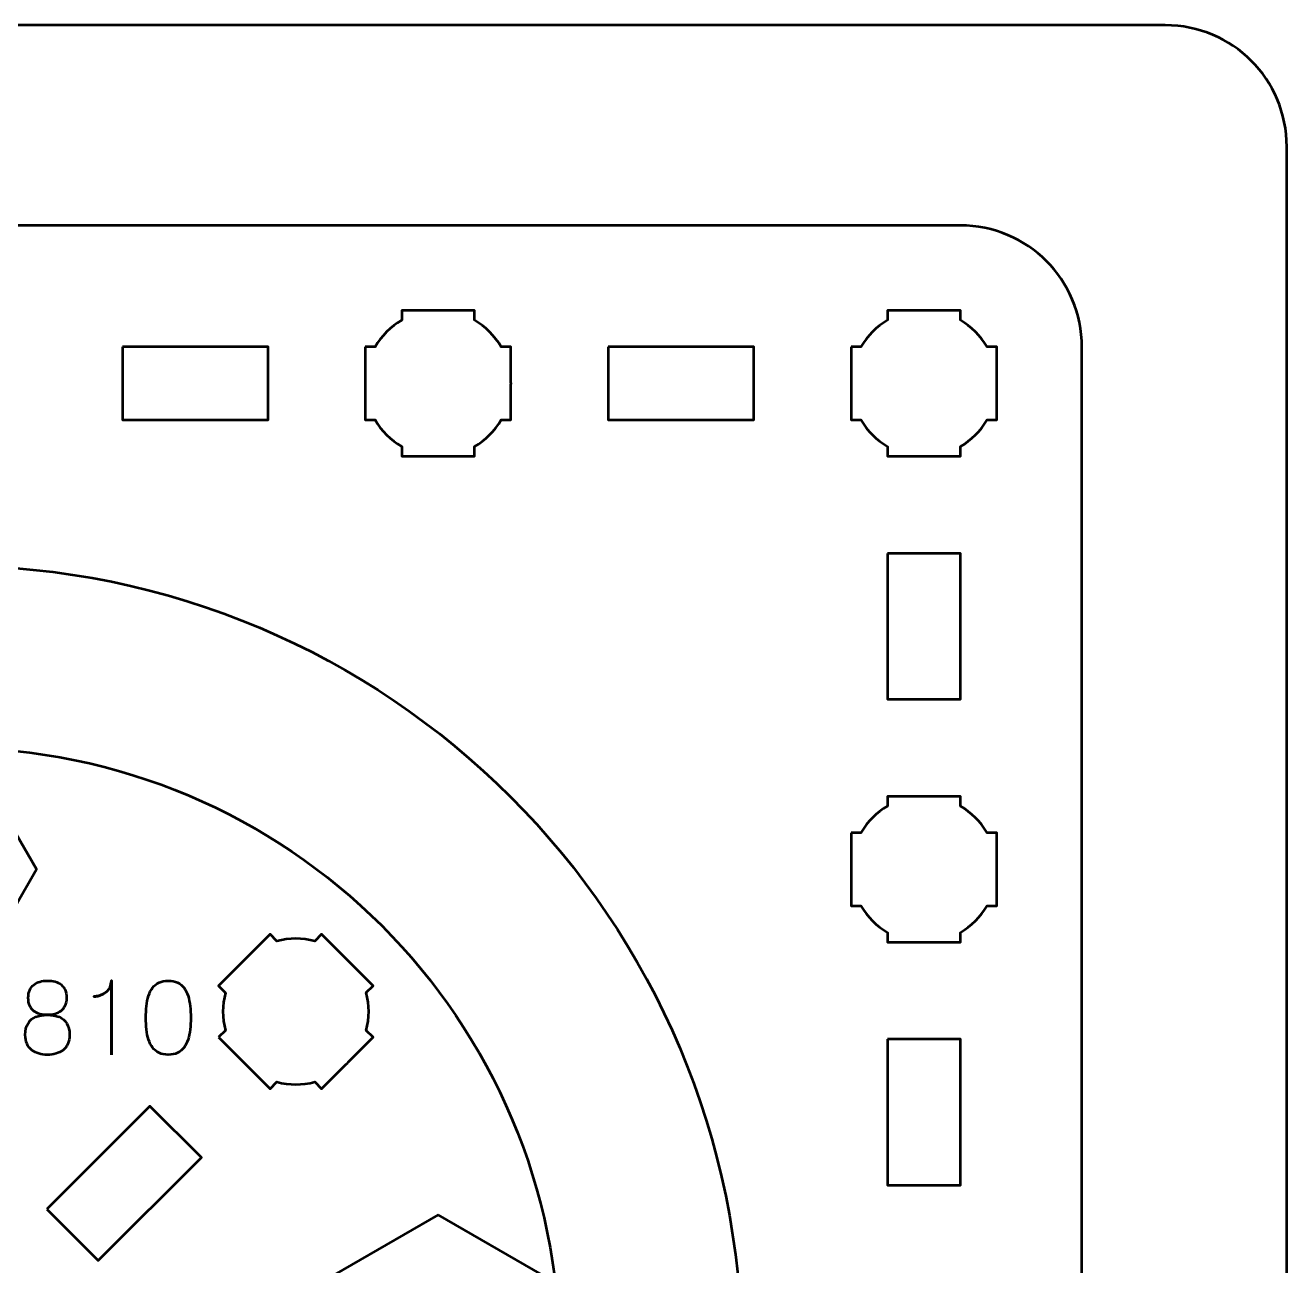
# Model space of a CAD drawing. Header units: centimetres. Extents: x -21 to 0, y -29.7 to 0.
# Drawn here: x -5.19 to 0, y -5.11 to 0 of the extents above; entities that cross this region are included whole.
import ezdxf

# ---------------------------------------------------------------- set-up
doc = ezdxf.new("R2010")
doc.units = ezdxf.units.CM
doc.header["$MEASUREMENT"] = 0
doc.layers.add('Layer 1', color=7, linetype='Continuous')

msp = doc.modelspace()

# ---------------------------------------------------------------- linework, layer by layer
at = {"layer": 'Layer 1', "color": 3, "lineweight": 53}
for centre, major_axis in [((-5.49369, -5.47442), (0, 3.25)), ((-5.49369, -5.47441), (0, 2.5))]:
    msp.add_ellipse(centre, major_axis=major_axis, ratio=1, dxfattribs=at)
at = {"layer": 'Layer 1', "color": 1, "lineweight": 53}
msp.add_open_spline([(-21.00003, -29.19995), (-21.00003, -29.19995), (-21.00003, -1.69992), (-21.00003, -1.69992), (-21.00003, -1.69992), (-21.00003, -1.61709), (-20.93286, -1.54992), (-20.85003, -1.54992), (-20.85003, -1.54992), (-20.7672, -1.54992), (-20.70003, -1.48275), (-20.70003, -1.39992), (-20.70003, -1.39992), (-20.70003, -1.31709), (-20.7672, -1.24992), (-20.85003, -1.24992), (-20.85003, -1.24992), (-20.93286, -1.24992), (-21.00003, -1.18275), (-21.00003, -1.09992), (-21.00003, -1.09992), (-21.00003, -1.09992), (-21.00003, -0.49992), (-21.00003, -0.49992), (-21.00003, -0.49992), (-21.00003, -0.22295), (-20.77694, 0.00004), (-20.49994, 0.00004), (-20.49994, 0.00004), (-20.49994, 0.00004), (-0.50008, 0.00004), (-0.50008, 0.00004), (-0.50008, 0.00004), (-0.22294, 0.00004), (0.00002, -0.22295), (0.00002, -0.49992), (0.00002, -0.49992), (0.00002, -0.49992), (0.00002, -29.19995), (0.00002, -29.19995), (0.00002, -29.19995), (0.00002, -29.47695), (-0.22294, -29.70004), (-0.50008, -29.70004), (-0.50008, -29.70004), (-0.50008, -29.70004), (-20.49994, -29.70004), (-20.49994, -29.70004), (-20.49994, -29.70004), (-20.77694, -29.70004), (-21.00003, -29.47695), (-21.00003, -29.19995)], degree=3, knots=[0, 0, 0, 0, 0.0769231, 0.0769231, 0.0769231, 0.0769231, 0.1538462, 0.1538462, 0.1538462, 0.1538462, 0.2307692, 0.2307692, 0.2307692, 0.2307692, 0.3076923, 0.3076923, 0.3076923, 0.3076923, 0.3846154, 0.3846154, 0.3846154, 0.3846154, 0.4615385, 0.4615385, 0.4615385, 0.4615385, 0.5384615, 0.5384615, 0.5384615, 0.5384615, 0.6153846, 0.6153846, 0.6153846, 0.6153846, 0.6923077, 0.6923077, 0.6923077, 0.6923077, 0.7692308, 0.7692308, 0.7692308, 0.7692308, 0.8461538, 0.8461538, 0.8461538, 0.8461538, 0.9230769, 0.9230769, 0.9230769, 0.9230769, 1, 1, 1, 1], dxfattribs=at)
at = {"layer": 'Layer 1', "color": 3, "lineweight": 53}
msp.add_open_spline([(-9.64363, -0.82436), (-9.64363, -0.82436), (-1.34373, -0.82436), (-1.34373, -0.82436), (-1.34373, -0.82436), (-1.06673, -0.82436), (-0.84363, -1.04746), (-0.84363, -1.32446), (-0.84363, -1.32446), (-0.84363, -1.32446), (-0.84363, -9.62436), (-0.84363, -9.62436), (-0.84363, -9.62436), (-0.84363, -9.90136), (-1.06673, -10.12446), (-1.34373, -10.12446), (-1.34373, -10.12446), (-1.34373, -10.12446), (-9.64363, -10.12446), (-9.64363, -10.12446), (-9.64363, -10.12446), (-9.92063, -10.12446), (-10.14373, -9.90136), (-10.14373, -9.62436), (-10.14373, -9.62436), (-10.14373, -9.62436), (-10.14373, -1.32446), (-10.14373, -1.32446), (-10.14373, -1.32446), (-10.14373, -1.04746), (-9.92063, -0.82436), (-9.64363, -0.82436)], degree=3, knots=[0, 0, 0, 0, 0.125, 0.125, 0.125, 0.125, 0.25, 0.25, 0.25, 0.25, 0.375, 0.375, 0.375, 0.375, 0.5, 0.5, 0.5, 0.5, 0.625, 0.625, 0.625, 0.625, 0.75, 0.75, 0.75, 0.75, 0.875, 0.875, 0.875, 0.875, 1, 1, 1, 1], dxfattribs=at)
at = {"layer": 'Layer 1', "lineweight": 53}
for points, knots in [([(-3.79369, -1.32438), (-3.79369, -1.32438), (-3.75349, -1.32438), (-3.75349, -1.32438), (-3.75349, -1.32438), (-3.72716, -1.27886), (-3.6892, -1.24093), (-3.64369, -1.2146), (-3.64369, -1.2146), (-3.64369, -1.2146), (-3.64369, -1.17438), (-3.64369, -1.17438), (-3.64369, -1.17438), (-3.64369, -1.17438), (-3.34369, -1.17438), (-3.34369, -1.17438), (-3.34369, -1.17438), (-3.34369, -1.17438), (-3.34369, -1.21457), (-3.34369, -1.21457), (-3.34369, -1.21457), (-3.29816, -1.2409), (-3.26017, -1.27885), (-3.23381, -1.32438), (-3.23381, -1.32438), (-3.23381, -1.32438), (-3.19369, -1.32438), (-3.19369, -1.32438), (-3.19369, -1.32438), (-3.19369, -1.32438), (-3.19369, -1.4698), (-3.19369, -1.4698), (-3.19369, -1.4698), (-3.19369, -1.4698), (-3.19363, -1.47445), (-3.19363, -1.47445), (-3.19363, -1.47445), (-3.19363, -1.47445), (-3.19369, -1.47909), (-3.19369, -1.47909), (-3.19369, -1.47909), (-3.19369, -1.47909), (-3.19369, -1.62438), (-3.19369, -1.62438), (-3.19369, -1.62438), (-3.19369, -1.62438), (-3.23376, -1.62438), (-3.23376, -1.62438), (-3.23376, -1.62438), (-3.26011, -1.66995), (-3.29811, -1.70796), (-3.34369, -1.73432), (-3.34369, -1.73432), (-3.34369, -1.73432), (-3.34369, -1.77438), (-3.34369, -1.77438), (-3.34369, -1.77438), (-3.34369, -1.77438), (-3.48697, -1.77438), (-3.48697, -1.77438), (-3.48697, -1.77438), (-3.48697, -1.77438), (-3.49364, -1.77446), (-3.49364, -1.77446), (-3.49364, -1.77446), (-3.49364, -1.77446), (-3.50032, -1.77438), (-3.50032, -1.77438), (-3.50032, -1.77438), (-3.50032, -1.77438), (-3.64369, -1.77438), (-3.64369, -1.77438), (-3.64369, -1.77438), (-3.64369, -1.77438), (-3.64369, -1.73428), (-3.64369, -1.73428), (-3.64369, -1.73428), (-3.68923, -1.70792), (-3.72721, -1.66993), (-3.75354, -1.62438), (-3.75354, -1.62438), (-3.75354, -1.62438), (-3.79369, -1.62438), (-3.79369, -1.62438), (-3.79369, -1.62438), (-3.79369, -1.62438), (-3.79369, -1.32438), (-3.79369, -1.32438)], [0, 0, 0, 0, 0.0454545, 0.0454545, 0.0454545, 0.0454545, 0.0909091, 0.0909091, 0.0909091, 0.0909091, 0.1363636, 0.1363636, 0.1363636, 0.1363636, 0.1818182, 0.1818182, 0.1818182, 0.1818182, 0.2272727, 0.2272727, 0.2272727, 0.2272727, 0.2727273, 0.2727273, 0.2727273, 0.2727273, 0.3181818, 0.3181818, 0.3181818, 0.3181818, 0.3636364, 0.3636364, 0.3636364, 0.3636364, 0.4090909, 0.4090909, 0.4090909, 0.4090909, 0.4545455, 0.4545455, 0.4545455, 0.4545455, 0.5, 0.5, 0.5, 0.5, 0.5454545, 0.5454545, 0.5454545, 0.5454545, 0.5909091, 0.5909091, 0.5909091, 0.5909091, 0.6363636, 0.6363636, 0.6363636, 0.6363636, 0.6818182, 0.6818182, 0.6818182, 0.6818182, 0.7272727, 0.7272727, 0.7272727, 0.7272727, 0.7727273, 0.7727273, 0.7727273, 0.7727273, 0.8181818, 0.8181818, 0.8181818, 0.8181818, 0.8636364, 0.8636364, 0.8636364, 0.8636364, 0.9090909, 0.9090909, 0.9090909, 0.9090909, 0.9545455, 0.9545455, 0.9545455, 0.9545455, 1, 1, 1, 1]), ([(-1.79369, -1.32438), (-1.79369, -1.32438), (-1.75349, -1.32438), (-1.75349, -1.32438), (-1.75349, -1.32438), (-1.72716, -1.27886), (-1.6892, -1.24093), (-1.64369, -1.2146), (-1.64369, -1.2146), (-1.64369, -1.2146), (-1.64369, -1.17438), (-1.64369, -1.17438), (-1.64369, -1.17438), (-1.64369, -1.17438), (-1.34369, -1.17438), (-1.34369, -1.17438), (-1.34369, -1.17438), (-1.34369, -1.17438), (-1.34369, -1.21457), (-1.34369, -1.21457), (-1.34369, -1.21457), (-1.29816, -1.2409), (-1.26017, -1.27885), (-1.23381, -1.32438), (-1.23381, -1.32438), (-1.23381, -1.32438), (-1.19369, -1.32438), (-1.19369, -1.32438), (-1.19369, -1.32438), (-1.19369, -1.32438), (-1.19369, -1.4698), (-1.19369, -1.4698), (-1.19369, -1.4698), (-1.19369, -1.4698), (-1.19363, -1.47445), (-1.19363, -1.47445), (-1.19363, -1.47445), (-1.19363, -1.47445), (-1.19369, -1.47909), (-1.19369, -1.47909), (-1.19369, -1.47909), (-1.19369, -1.47909), (-1.19369, -1.62438), (-1.19369, -1.62438), (-1.19369, -1.62438), (-1.19369, -1.62438), (-1.23376, -1.62438), (-1.23376, -1.62438), (-1.23376, -1.62438), (-1.26011, -1.66995), (-1.29811, -1.70796), (-1.34369, -1.73432), (-1.34369, -1.73432), (-1.34369, -1.73432), (-1.34369, -1.77438), (-1.34369, -1.77438), (-1.34369, -1.77438), (-1.34369, -1.77438), (-1.48697, -1.77438), (-1.48697, -1.77438), (-1.48697, -1.77438), (-1.48697, -1.77438), (-1.49364, -1.77446), (-1.49364, -1.77446), (-1.49364, -1.77446), (-1.49364, -1.77446), (-1.50032, -1.77438), (-1.50032, -1.77438), (-1.50032, -1.77438), (-1.50032, -1.77438), (-1.64369, -1.77438), (-1.64369, -1.77438), (-1.64369, -1.77438), (-1.64369, -1.77438), (-1.64369, -1.73428), (-1.64369, -1.73428), (-1.64369, -1.73428), (-1.68923, -1.70792), (-1.72721, -1.66993), (-1.75354, -1.62438), (-1.75354, -1.62438), (-1.75354, -1.62438), (-1.79369, -1.62438), (-1.79369, -1.62438), (-1.79369, -1.62438), (-1.79369, -1.62438), (-1.79369, -1.32438), (-1.79369, -1.32438)], [0, 0, 0, 0, 0.0454545, 0.0454545, 0.0454545, 0.0454545, 0.0909091, 0.0909091, 0.0909091, 0.0909091, 0.1363636, 0.1363636, 0.1363636, 0.1363636, 0.1818182, 0.1818182, 0.1818182, 0.1818182, 0.2272727, 0.2272727, 0.2272727, 0.2272727, 0.2727273, 0.2727273, 0.2727273, 0.2727273, 0.3181818, 0.3181818, 0.3181818, 0.3181818, 0.3636364, 0.3636364, 0.3636364, 0.3636364, 0.4090909, 0.4090909, 0.4090909, 0.4090909, 0.4545455, 0.4545455, 0.4545455, 0.4545455, 0.5, 0.5, 0.5, 0.5, 0.5454545, 0.5454545, 0.5454545, 0.5454545, 0.5909091, 0.5909091, 0.5909091, 0.5909091, 0.6363636, 0.6363636, 0.6363636, 0.6363636, 0.6818182, 0.6818182, 0.6818182, 0.6818182, 0.7272727, 0.7272727, 0.7272727, 0.7272727, 0.7727273, 0.7727273, 0.7727273, 0.7727273, 0.8181818, 0.8181818, 0.8181818, 0.8181818, 0.8636364, 0.8636364, 0.8636364, 0.8636364, 0.9090909, 0.9090909, 0.9090909, 0.9090909, 0.9545455, 0.9545455, 0.9545455, 0.9545455, 1, 1, 1, 1]), ([(-4.79365, -1.32446), (-4.79365, -1.32446), (-4.19365, -1.32446), (-4.19365, -1.32446), (-4.19365, -1.32446), (-4.19365, -1.32446), (-4.19365, -1.62446), (-4.19365, -1.62446), (-4.19365, -1.62446), (-4.19365, -1.62446), (-4.79365, -1.62446), (-4.79365, -1.62446), (-4.79365, -1.62446), (-4.79365, -1.62446), (-4.79365, -1.32446), (-4.79365, -1.32446)], [0, 0, 0, 0, 0.25, 0.25, 0.25, 0.25, 0.5, 0.5, 0.5, 0.5, 0.75, 0.75, 0.75, 0.75, 1, 1, 1, 1]), ([(-2.79368, -1.32446), (-2.79368, -1.32446), (-2.19368, -1.32446), (-2.19368, -1.32446), (-2.19368, -1.32446), (-2.19368, -1.32446), (-2.19368, -1.62446), (-2.19368, -1.62446), (-2.19368, -1.62446), (-2.19368, -1.62446), (-2.79368, -1.62446), (-2.79368, -1.62446), (-2.79368, -1.62446), (-2.79368, -1.62446), (-2.79368, -1.32446), (-2.79368, -1.32446)], [0, 0, 0, 0, 0.25, 0.25, 0.25, 0.25, 0.5, 0.5, 0.5, 0.5, 0.75, 0.75, 0.75, 0.75, 1, 1, 1, 1]), ([(-1.64373, -2.17441), (-1.64373, -2.17441), (-1.34373, -2.17441), (-1.34373, -2.17441), (-1.34373, -2.17441), (-1.34373, -2.17441), (-1.34373, -2.77441), (-1.34373, -2.77441), (-1.34373, -2.77441), (-1.34373, -2.77441), (-1.64373, -2.77441), (-1.64373, -2.77441), (-1.64373, -2.77441), (-1.64373, -2.77441), (-1.64373, -2.17441), (-1.64373, -2.17441)], [0, 0, 0, 0, 0.25, 0.25, 0.25, 0.25, 0.5, 0.5, 0.5, 0.5, 0.75, 0.75, 0.75, 0.75, 1, 1, 1, 1]), ([(-5.84009, -3.47438), (-5.84009, -3.47438), (-5.75348, -3.32438), (-5.75348, -3.32438), (-5.75348, -3.32438), (-5.75348, -3.32438), (-5.66688, -3.17438), (-5.66688, -3.17438), (-5.66688, -3.17438), (-5.66688, -3.17438), (-5.49368, -3.17438), (-5.49368, -3.17438), (-5.49368, -3.17438), (-5.49368, -3.17438), (-5.32048, -3.17438), (-5.32048, -3.17438), (-5.32048, -3.17438), (-5.32048, -3.17438), (-5.23388, -3.32438), (-5.23388, -3.32438), (-5.23388, -3.32438), (-5.23388, -3.32438), (-5.14727, -3.47438), (-5.14727, -3.47438), (-5.14727, -3.47438), (-5.14727, -3.47438), (-5.23388, -3.62438), (-5.23388, -3.62438), (-5.23388, -3.62438), (-5.23388, -3.62438), (-5.32048, -3.77438), (-5.32048, -3.77438), (-5.32048, -3.77438), (-5.32048, -3.77438), (-5.49368, -3.77438), (-5.49368, -3.77438), (-5.49368, -3.77438), (-5.49368, -3.77438), (-5.66688, -3.77438), (-5.66688, -3.77438), (-5.66688, -3.77438), (-5.66688, -3.77438), (-5.75348, -3.62438), (-5.75348, -3.62438), (-5.75348, -3.62438), (-5.75348, -3.62438), (-5.84009, -3.47438), (-5.84009, -3.47438)], [0, 0, 0, 0, 0.0833333, 0.0833333, 0.0833333, 0.0833333, 0.1666667, 0.1666667, 0.1666667, 0.1666667, 0.25, 0.25, 0.25, 0.25, 0.3333333, 0.3333333, 0.3333333, 0.3333333, 0.4166667, 0.4166667, 0.4166667, 0.4166667, 0.5, 0.5, 0.5, 0.5, 0.5833333, 0.5833333, 0.5833333, 0.5833333, 0.6666667, 0.6666667, 0.6666667, 0.6666667, 0.75, 0.75, 0.75, 0.75, 0.8333333, 0.8333333, 0.8333333, 0.8333333, 0.9166667, 0.9166667, 0.9166667, 0.9166667, 1, 1, 1, 1]), ([(-1.79369, -3.32438), (-1.79369, -3.32438), (-1.75349, -3.32438), (-1.75349, -3.32438), (-1.75349, -3.32438), (-1.72716, -3.27886), (-1.6892, -3.24093), (-1.64369, -3.2146), (-1.64369, -3.2146), (-1.64369, -3.2146), (-1.64369, -3.17438), (-1.64369, -3.17438), (-1.64369, -3.17438), (-1.64369, -3.17438), (-1.34369, -3.17438), (-1.34369, -3.17438), (-1.34369, -3.17438), (-1.34369, -3.17438), (-1.34369, -3.21457), (-1.34369, -3.21457), (-1.34369, -3.21457), (-1.29816, -3.2409), (-1.26017, -3.27885), (-1.23381, -3.32438), (-1.23381, -3.32438), (-1.23381, -3.32438), (-1.19369, -3.32438), (-1.19369, -3.32438), (-1.19369, -3.32438), (-1.19369, -3.32438), (-1.19369, -3.4698), (-1.19369, -3.4698), (-1.19369, -3.4698), (-1.19369, -3.4698), (-1.19363, -3.47445), (-1.19363, -3.47445), (-1.19363, -3.47445), (-1.19363, -3.47445), (-1.19369, -3.47909), (-1.19369, -3.47909), (-1.19369, -3.47909), (-1.19369, -3.47909), (-1.19369, -3.62438), (-1.19369, -3.62438), (-1.19369, -3.62438), (-1.19369, -3.62438), (-1.23376, -3.62438), (-1.23376, -3.62438), (-1.23376, -3.62438), (-1.26011, -3.66995), (-1.29811, -3.70796), (-1.34369, -3.73432), (-1.34369, -3.73432), (-1.34369, -3.73432), (-1.34369, -3.77438), (-1.34369, -3.77438), (-1.34369, -3.77438), (-1.34369, -3.77438), (-1.48697, -3.77438), (-1.48697, -3.77438), (-1.48697, -3.77438), (-1.48697, -3.77438), (-1.49364, -3.77446), (-1.49364, -3.77446), (-1.49364, -3.77446), (-1.49364, -3.77446), (-1.50032, -3.77438), (-1.50032, -3.77438), (-1.50032, -3.77438), (-1.50032, -3.77438), (-1.64369, -3.77438), (-1.64369, -3.77438), (-1.64369, -3.77438), (-1.64369, -3.77438), (-1.64369, -3.73428), (-1.64369, -3.73428), (-1.64369, -3.73428), (-1.68923, -3.70792), (-1.72721, -3.66993), (-1.75354, -3.62438), (-1.75354, -3.62438), (-1.75354, -3.62438), (-1.79369, -3.62438), (-1.79369, -3.62438), (-1.79369, -3.62438), (-1.79369, -3.62438), (-1.79369, -3.32438), (-1.79369, -3.32438)], [0, 0, 0, 0, 0.0454545, 0.0454545, 0.0454545, 0.0454545, 0.0909091, 0.0909091, 0.0909091, 0.0909091, 0.1363636, 0.1363636, 0.1363636, 0.1363636, 0.1818182, 0.1818182, 0.1818182, 0.1818182, 0.2272727, 0.2272727, 0.2272727, 0.2272727, 0.2727273, 0.2727273, 0.2727273, 0.2727273, 0.3181818, 0.3181818, 0.3181818, 0.3181818, 0.3636364, 0.3636364, 0.3636364, 0.3636364, 0.4090909, 0.4090909, 0.4090909, 0.4090909, 0.4545455, 0.4545455, 0.4545455, 0.4545455, 0.5, 0.5, 0.5, 0.5, 0.5454545, 0.5454545, 0.5454545, 0.5454545, 0.5909091, 0.5909091, 0.5909091, 0.5909091, 0.6363636, 0.6363636, 0.6363636, 0.6363636, 0.6818182, 0.6818182, 0.6818182, 0.6818182, 0.7272727, 0.7272727, 0.7272727, 0.7272727, 0.7727273, 0.7727273, 0.7727273, 0.7727273, 0.8181818, 0.8181818, 0.8181818, 0.8181818, 0.8636364, 0.8636364, 0.8636364, 0.8636364, 0.9090909, 0.9090909, 0.9090909, 0.9090909, 0.9545455, 0.9545455, 0.9545455, 0.9545455, 1, 1, 1, 1]), ([(-4.39769, -4.16625), (-4.39769, -4.16625), (-4.36926, -4.13783), (-4.36926, -4.13783), (-4.36926, -4.13783), (-4.38283, -4.08702), (-4.38281, -4.03336), (-4.36925, -3.98256), (-4.36925, -3.98256), (-4.36925, -3.98256), (-4.39769, -3.95412), (-4.39769, -3.95412), (-4.39769, -3.95412), (-4.39769, -3.95412), (-4.18555, -3.74199), (-4.18555, -3.74199), (-4.18555, -3.74199), (-4.18555, -3.74199), (-4.15714, -3.77041), (-4.15714, -3.77041), (-4.15714, -3.77041), (-4.10632, -3.75683), (-4.05263, -3.7568), (-4.00179, -3.77036), (-4.00179, -3.77036), (-4.00179, -3.77036), (-3.97342, -3.74199), (-3.97342, -3.74199), (-3.97342, -3.74199), (-3.97342, -3.74199), (-3.8706, -3.84482), (-3.8706, -3.84482), (-3.8706, -3.84482), (-3.8706, -3.84482), (-3.86726, -3.84806), (-3.86726, -3.84806), (-3.86726, -3.84806), (-3.86726, -3.84806), (-3.86403, -3.85138), (-3.86403, -3.85138), (-3.86403, -3.85138), (-3.86403, -3.85138), (-3.76129, -3.95412), (-3.76129, -3.95412), (-3.76129, -3.95412), (-3.76129, -3.95412), (-3.78962, -3.98245), (-3.78962, -3.98245), (-3.78962, -3.98245), (-3.77603, -4.03331), (-3.77603, -4.08706), (-3.78962, -4.13793), (-3.78962, -4.13793), (-3.78962, -4.13793), (-3.76129, -4.16625), (-3.76129, -4.16625), (-3.76129, -4.16625), (-3.76129, -4.16625), (-3.86261, -4.26757), (-3.86261, -4.26757), (-3.86261, -4.26757), (-3.86261, -4.26757), (-3.86726, -4.27234), (-3.86726, -4.27234), (-3.86726, -4.27234), (-3.86726, -4.27234), (-3.87204, -4.27701), (-3.87204, -4.27701), (-3.87204, -4.27701), (-3.87204, -4.27701), (-3.97342, -4.37838), (-3.97342, -4.37838), (-3.97342, -4.37838), (-3.97342, -4.37838), (-4.00178, -4.35003), (-4.00178, -4.35003), (-4.00178, -4.35003), (-4.05262, -4.36359), (-4.10634, -4.36358), (-4.15716, -4.34999), (-4.15716, -4.34999), (-4.15716, -4.34999), (-4.18555, -4.37838), (-4.18555, -4.37838), (-4.18555, -4.37838), (-4.18555, -4.37838), (-4.39769, -4.16625), (-4.39769, -4.16625)], [0, 0, 0, 0, 0.0454545, 0.0454545, 0.0454545, 0.0454545, 0.0909091, 0.0909091, 0.0909091, 0.0909091, 0.1363636, 0.1363636, 0.1363636, 0.1363636, 0.1818182, 0.1818182, 0.1818182, 0.1818182, 0.2272727, 0.2272727, 0.2272727, 0.2272727, 0.2727273, 0.2727273, 0.2727273, 0.2727273, 0.3181818, 0.3181818, 0.3181818, 0.3181818, 0.3636364, 0.3636364, 0.3636364, 0.3636364, 0.4090909, 0.4090909, 0.4090909, 0.4090909, 0.4545455, 0.4545455, 0.4545455, 0.4545455, 0.5, 0.5, 0.5, 0.5, 0.5454545, 0.5454545, 0.5454545, 0.5454545, 0.5909091, 0.5909091, 0.5909091, 0.5909091, 0.6363636, 0.6363636, 0.6363636, 0.6363636, 0.6818182, 0.6818182, 0.6818182, 0.6818182, 0.7272727, 0.7272727, 0.7272727, 0.7272727, 0.7727273, 0.7727273, 0.7727273, 0.7727273, 0.8181818, 0.8181818, 0.8181818, 0.8181818, 0.8636364, 0.8636364, 0.8636364, 0.8636364, 0.9090909, 0.9090909, 0.9090909, 0.9090909, 0.9545455, 0.9545455, 0.9545455, 0.9545455, 1, 1, 1, 1]), ([(-1.64373, -4.17437), (-1.64373, -4.17437), (-1.34373, -4.17437), (-1.34373, -4.17437), (-1.34373, -4.17437), (-1.34373, -4.17437), (-1.34373, -4.77438), (-1.34373, -4.77438), (-1.34373, -4.77438), (-1.34373, -4.77438), (-1.64373, -4.77438), (-1.64373, -4.77438), (-1.64373, -4.77438), (-1.64373, -4.77438), (-1.64373, -4.17437), (-1.64373, -4.17437)], [0, 0, 0, 0, 0.25, 0.25, 0.25, 0.25, 0.5, 0.5, 0.5, 0.5, 0.75, 0.75, 0.75, 0.75, 1, 1, 1, 1]), ([(-5.10481, -4.87342), (-5.10481, -4.87342), (-4.68054, -4.44915), (-4.68054, -4.44915), (-4.68054, -4.44915), (-4.68054, -4.44915), (-4.46841, -4.66128), (-4.46841, -4.66128), (-4.46841, -4.66128), (-4.46841, -4.66128), (-4.89268, -5.08555), (-4.89268, -5.08555), (-4.89268, -5.08555), (-4.89268, -5.08555), (-5.10481, -4.87342), (-5.10481, -4.87342)], [0, 0, 0, 0, 0.25, 0.25, 0.25, 0.25, 0.5, 0.5, 0.5, 0.5, 0.75, 0.75, 0.75, 0.75, 1, 1, 1, 1]), ([(-3.49368, -4.89704), (-3.49368, -4.89704), (-3.24368, -5.04138), (-3.24368, -5.04138), (-3.24368, -5.04138), (-3.24368, -5.04138), (-2.99368, -5.18572), (-2.99368, -5.18572), (-2.99368, -5.18572), (-2.99368, -5.18572), (-2.99368, -5.4744), (-2.99368, -5.4744), (-2.99368, -5.4744), (-2.99368, -5.4744), (-2.99368, -5.76308), (-2.99368, -5.76308), (-2.99368, -5.76308), (-2.99368, -5.76308), (-3.24368, -5.90742), (-3.24368, -5.90742), (-3.24368, -5.90742), (-3.24368, -5.90742), (-3.49368, -6.05176), (-3.49368, -6.05176), (-3.49368, -6.05176), (-3.49368, -6.05176), (-3.74368, -5.90742), (-3.74368, -5.90742), (-3.74368, -5.90742), (-3.74368, -5.90742), (-3.99368, -5.76308), (-3.99368, -5.76308), (-3.99368, -5.76308), (-3.99368, -5.76308), (-3.99368, -5.4744), (-3.99368, -5.4744), (-3.99368, -5.4744), (-3.99368, -5.4744), (-3.99368, -5.18572), (-3.99368, -5.18572), (-3.99368, -5.18572), (-3.99368, -5.18572), (-3.74368, -5.04138), (-3.74368, -5.04138), (-3.74368, -5.04138), (-3.74368, -5.04138), (-3.49368, -4.89704), (-3.49368, -4.89704)], [0, 0, 0, 0, 0.0833333, 0.0833333, 0.0833333, 0.0833333, 0.1666667, 0.1666667, 0.1666667, 0.1666667, 0.25, 0.25, 0.25, 0.25, 0.3333333, 0.3333333, 0.3333333, 0.3333333, 0.4166667, 0.4166667, 0.4166667, 0.4166667, 0.5, 0.5, 0.5, 0.5, 0.5833333, 0.5833333, 0.5833333, 0.5833333, 0.6666667, 0.6666667, 0.6666667, 0.6666667, 0.75, 0.75, 0.75, 0.75, 0.8333333, 0.8333333, 0.8333333, 0.8333333, 0.9166667, 0.9166667, 0.9166667, 0.9166667, 1, 1, 1, 1])]:
    msp.add_open_spline(points, degree=3, knots=knots, dxfattribs=at)
at = {"layer": 'Layer 1', "color": 5, "lineweight": 53}
for points, knots in [([(-5.10231, -4.07423), (-5.09145, -4.07423), (-5.08129, -4.07296), (-5.07176, -4.07042), (-5.07176, -4.07042), (-5.06231, -4.06781), (-5.05398, -4.06372), (-5.04672, -4.05814), (-5.04672, -4.05814), (-5.03952, -4.05257), (-5.03388, -4.0453), (-5.02978, -4.03634), (-5.02978, -4.03634), (-5.02569, -4.02745), (-5.02365, -4.01666), (-5.02358, -4.00396), (-5.02358, -4.00396), (-5.02365, -3.99126), (-5.02562, -3.98039), (-5.0295, -3.97136), (-5.0295, -3.97136), (-5.03338, -3.96233), (-5.03889, -3.95492), (-5.04594, -3.94921), (-5.04594, -3.94921), (-5.053, -3.94356), (-5.06132, -3.9394), (-5.07092, -3.93679), (-5.07092, -3.93679), (-5.08044, -3.93418), (-5.09096, -3.93305), (-5.10231, -3.93326), (-5.10231, -3.93326), (-5.11367, -3.9334), (-5.12419, -3.93489), (-5.13371, -3.9375), (-5.13371, -3.9375), (-5.14331, -3.94018), (-5.15163, -3.94427), (-5.15869, -3.94984), (-5.15869, -3.94984), (-5.16574, -3.95542), (-5.17125, -3.96268), (-5.17513, -3.97157), (-5.17513, -3.97157), (-5.17901, -3.98053), (-5.18098, -3.99126), (-5.18105, -4.00396), (-5.18105, -4.00396), (-5.18098, -4.01666), (-5.17894, -4.02745), (-5.17484, -4.03634), (-5.17484, -4.03634), (-5.17075, -4.0453), (-5.16511, -4.05257), (-5.15784, -4.05814), (-5.15784, -4.05814), (-5.15064, -4.06372), (-5.14232, -4.06781), (-5.13286, -4.07042), (-5.13286, -4.07042), (-5.12334, -4.07296), (-5.11318, -4.07423), (-5.10231, -4.07423)], [0, 0, 0, 0, 0.0625, 0.0625, 0.0625, 0.0625, 0.125, 0.125, 0.125, 0.125, 0.1875, 0.1875, 0.1875, 0.1875, 0.25, 0.25, 0.25, 0.25, 0.3125, 0.3125, 0.3125, 0.3125, 0.375, 0.375, 0.375, 0.375, 0.4375, 0.4375, 0.4375, 0.4375, 0.5, 0.5, 0.5, 0.5, 0.5625, 0.5625, 0.5625, 0.5625, 0.625, 0.625, 0.625, 0.625, 0.6875, 0.6875, 0.6875, 0.6875, 0.75, 0.75, 0.75, 0.75, 0.8125, 0.8125, 0.8125, 0.8125, 0.875, 0.875, 0.875, 0.875, 0.9375, 0.9375, 0.9375, 0.9375, 1, 1, 1, 1]), ([(-5.10231, -4.07423), (-5.09145, -4.07423), (-5.08129, -4.07296), (-5.07176, -4.07042), (-5.07176, -4.07042), (-5.06231, -4.06781), (-5.05398, -4.06372), (-5.04672, -4.05814), (-5.04672, -4.05814), (-5.03952, -4.05257), (-5.03388, -4.0453), (-5.02978, -4.03634), (-5.02978, -4.03634), (-5.02569, -4.02745), (-5.02365, -4.01666), (-5.02358, -4.00396), (-5.02358, -4.00396), (-5.02365, -3.99126), (-5.02562, -3.98039), (-5.0295, -3.97136), (-5.0295, -3.97136), (-5.03338, -3.96233), (-5.03889, -3.95492), (-5.04594, -3.94921), (-5.04594, -3.94921), (-5.053, -3.94356), (-5.06132, -3.9394), (-5.07092, -3.93679), (-5.07092, -3.93679), (-5.08044, -3.93418), (-5.09096, -3.93305), (-5.10231, -3.93326), (-5.10231, -3.93326), (-5.11367, -3.9334), (-5.12419, -3.93489), (-5.13371, -3.9375), (-5.13371, -3.9375), (-5.14331, -3.94018), (-5.15163, -3.94427), (-5.15869, -3.94984), (-5.15869, -3.94984), (-5.16574, -3.95542), (-5.17125, -3.96268), (-5.17513, -3.97157), (-5.17513, -3.97157), (-5.17901, -3.98053), (-5.18098, -3.99126), (-5.18105, -4.00396), (-5.18105, -4.00396), (-5.18098, -4.01666), (-5.17894, -4.02745), (-5.17484, -4.03634), (-5.17484, -4.03634), (-5.17075, -4.0453), (-5.16511, -4.05257), (-5.15784, -4.05814), (-5.15784, -4.05814), (-5.15064, -4.06372), (-5.14232, -4.06781), (-5.13286, -4.07042), (-5.13286, -4.07042), (-5.12334, -4.07296), (-5.11318, -4.07423), (-5.10231, -4.07423)], [0, 0, 0, 0, 0.0625, 0.0625, 0.0625, 0.0625, 0.125, 0.125, 0.125, 0.125, 0.1875, 0.1875, 0.1875, 0.1875, 0.25, 0.25, 0.25, 0.25, 0.3125, 0.3125, 0.3125, 0.3125, 0.375, 0.375, 0.375, 0.375, 0.4375, 0.4375, 0.4375, 0.4375, 0.5, 0.5, 0.5, 0.5, 0.5625, 0.5625, 0.5625, 0.5625, 0.625, 0.625, 0.625, 0.625, 0.6875, 0.6875, 0.6875, 0.6875, 0.75, 0.75, 0.75, 0.75, 0.8125, 0.8125, 0.8125, 0.8125, 0.875, 0.875, 0.875, 0.875, 0.9375, 0.9375, 0.9375, 0.9375, 1, 1, 1, 1]), ([(-4.839, -4.23806), (-4.839, -4.23806), (-4.839, -3.93284), (-4.839, -3.93284), (-4.839, -3.93284), (-4.83907, -3.94321), (-4.84091, -3.9521), (-4.84444, -3.95951), (-4.84444, -3.95951), (-4.84789, -3.96699), (-4.85248, -3.97313), (-4.85812, -3.97806), (-4.85812, -3.97806), (-4.86377, -3.983), (-4.86984, -3.98695), (-4.87633, -3.98992), (-4.87633, -3.98992), (-4.88282, -3.99281), (-4.8891, -3.995), (-4.89517, -3.99634), (-4.89517, -3.99634), (-4.9013, -3.99775), (-4.90653, -3.9986), (-4.91097, -3.99888), (-4.91097, -3.99888), (-4.90653, -3.9986), (-4.9013, -3.99775), (-4.89517, -3.99634), (-4.89517, -3.99634), (-4.8891, -3.995), (-4.88282, -3.99281), (-4.87633, -3.98992), (-4.87633, -3.98992), (-4.86984, -3.98695), (-4.86377, -3.983), (-4.85812, -3.97806), (-4.85812, -3.97806), (-4.85248, -3.97313), (-4.84789, -3.96699), (-4.84444, -3.95951), (-4.84444, -3.95951), (-4.84091, -3.9521), (-4.83907, -3.94321), (-4.839, -3.93284), (-4.839, -3.93284), (-4.839, -3.93284), (-4.839, -4.23806), (-4.839, -4.23806)], [0, 0, 0, 0, 0.0833333, 0.0833333, 0.0833333, 0.0833333, 0.1666667, 0.1666667, 0.1666667, 0.1666667, 0.25, 0.25, 0.25, 0.25, 0.3333333, 0.3333333, 0.3333333, 0.3333333, 0.4166667, 0.4166667, 0.4166667, 0.4166667, 0.5, 0.5, 0.5, 0.5, 0.5833333, 0.5833333, 0.5833333, 0.5833333, 0.6666667, 0.6666667, 0.6666667, 0.6666667, 0.75, 0.75, 0.75, 0.75, 0.8333333, 0.8333333, 0.8333333, 0.8333333, 0.9166667, 0.9166667, 0.9166667, 0.9166667, 1, 1, 1, 1]), ([(-4.60448, -4.23806), (-4.58967, -4.23799), (-4.5769, -4.23538), (-4.56624, -4.2303), (-4.56624, -4.2303), (-4.55566, -4.22522), (-4.54684, -4.21795), (-4.53979, -4.20871), (-4.53979, -4.20871), (-4.5328, -4.1994), (-4.5273, -4.18839), (-4.52321, -4.17569), (-4.52321, -4.17569), (-4.51918, -4.16299), (-4.51629, -4.14909), (-4.51467, -4.13385), (-4.51467, -4.13385), (-4.51297, -4.11861), (-4.51213, -4.10259), (-4.5122, -4.08566), (-4.5122, -4.08566), (-4.51213, -4.0688), (-4.51297, -4.05278), (-4.51467, -4.03761), (-4.51467, -4.03761), (-4.51629, -4.02244), (-4.51918, -4.00847), (-4.52321, -3.99577), (-4.52321, -3.99577), (-4.5273, -3.98314), (-4.5328, -3.97214), (-4.53979, -3.96275), (-4.53979, -3.96275), (-4.54684, -3.95344), (-4.55566, -3.94617), (-4.56624, -3.94109), (-4.56624, -3.94109), (-4.5769, -3.93594), (-4.58967, -3.93333), (-4.60448, -3.93326), (-4.60448, -3.93326), (-4.6193, -3.93333), (-4.63207, -3.93594), (-4.64273, -3.94109), (-4.64273, -3.94109), (-4.65331, -3.94617), (-4.66213, -3.95344), (-4.66918, -3.96275), (-4.66918, -3.96275), (-4.67617, -3.97214), (-4.68167, -3.98314), (-4.68576, -3.99577), (-4.68576, -3.99577), (-4.68979, -4.00847), (-4.69268, -4.02244), (-4.6943, -4.03761), (-4.6943, -4.03761), (-4.69599, -4.05278), (-4.69684, -4.0688), (-4.69677, -4.08566), (-4.69677, -4.08566), (-4.69684, -4.10259), (-4.69599, -4.11861), (-4.6943, -4.13385), (-4.6943, -4.13385), (-4.69268, -4.14909), (-4.68979, -4.16299), (-4.68576, -4.17569), (-4.68576, -4.17569), (-4.68167, -4.18839), (-4.67617, -4.1994), (-4.66918, -4.20871), (-4.66918, -4.20871), (-4.66213, -4.21795), (-4.65331, -4.22522), (-4.64273, -4.2303), (-4.64273, -4.2303), (-4.63207, -4.23538), (-4.6193, -4.23799), (-4.60448, -4.23806)], [0, 0, 0, 0, 0.05, 0.05, 0.05, 0.05, 0.1, 0.1, 0.1, 0.1, 0.15, 0.15, 0.15, 0.15, 0.2, 0.2, 0.2, 0.2, 0.25, 0.25, 0.25, 0.25, 0.3, 0.3, 0.3, 0.3, 0.35, 0.35, 0.35, 0.35, 0.4, 0.4, 0.4, 0.4, 0.45, 0.45, 0.45, 0.45, 0.5, 0.5, 0.5, 0.5, 0.55, 0.55, 0.55, 0.55, 0.6, 0.6, 0.6, 0.6, 0.65, 0.65, 0.65, 0.65, 0.7, 0.7, 0.7, 0.7, 0.75, 0.75, 0.75, 0.75, 0.8, 0.8, 0.8, 0.8, 0.85, 0.85, 0.85, 0.85, 0.9, 0.9, 0.9, 0.9, 0.95, 0.95, 0.95, 0.95, 1, 1, 1, 1]), ([(-4.60448, -4.23806), (-4.58967, -4.23799), (-4.5769, -4.23538), (-4.56624, -4.2303), (-4.56624, -4.2303), (-4.55566, -4.22522), (-4.54684, -4.21795), (-4.53979, -4.20871), (-4.53979, -4.20871), (-4.5328, -4.1994), (-4.5273, -4.18839), (-4.52321, -4.17569), (-4.52321, -4.17569), (-4.51918, -4.16299), (-4.51629, -4.14909), (-4.51467, -4.13385), (-4.51467, -4.13385), (-4.51297, -4.11861), (-4.51213, -4.10259), (-4.5122, -4.08566), (-4.5122, -4.08566), (-4.51213, -4.0688), (-4.51297, -4.05278), (-4.51467, -4.03761), (-4.51467, -4.03761), (-4.51629, -4.02244), (-4.51918, -4.00847), (-4.52321, -3.99577), (-4.52321, -3.99577), (-4.5273, -3.98314), (-4.5328, -3.97214), (-4.53979, -3.96275), (-4.53979, -3.96275), (-4.54684, -3.95344), (-4.55566, -3.94617), (-4.56624, -3.94109), (-4.56624, -3.94109), (-4.5769, -3.93594), (-4.58967, -3.93333), (-4.60448, -3.93326), (-4.60448, -3.93326), (-4.6193, -3.93333), (-4.63207, -3.93594), (-4.64273, -3.94109), (-4.64273, -3.94109), (-4.65331, -3.94617), (-4.66213, -3.95344), (-4.66918, -3.96275), (-4.66918, -3.96275), (-4.67617, -3.97214), (-4.68167, -3.98314), (-4.68576, -3.99577), (-4.68576, -3.99577), (-4.68979, -4.00847), (-4.69268, -4.02244), (-4.6943, -4.03761), (-4.6943, -4.03761), (-4.69599, -4.05278), (-4.69684, -4.0688), (-4.69677, -4.08566), (-4.69677, -4.08566), (-4.69684, -4.10259), (-4.69599, -4.11861), (-4.6943, -4.13385), (-4.6943, -4.13385), (-4.69268, -4.14909), (-4.68979, -4.16299), (-4.68576, -4.17569), (-4.68576, -4.17569), (-4.68167, -4.18839), (-4.67617, -4.1994), (-4.66918, -4.20871), (-4.66918, -4.20871), (-4.66213, -4.21795), (-4.65331, -4.22522), (-4.64273, -4.2303), (-4.64273, -4.2303), (-4.63207, -4.23538), (-4.6193, -4.23799), (-4.60448, -4.23806)], [0, 0, 0, 0, 0.05, 0.05, 0.05, 0.05, 0.1, 0.1, 0.1, 0.1, 0.15, 0.15, 0.15, 0.15, 0.2, 0.2, 0.2, 0.2, 0.25, 0.25, 0.25, 0.25, 0.3, 0.3, 0.3, 0.3, 0.35, 0.35, 0.35, 0.35, 0.4, 0.4, 0.4, 0.4, 0.45, 0.45, 0.45, 0.45, 0.5, 0.5, 0.5, 0.5, 0.55, 0.55, 0.55, 0.55, 0.6, 0.6, 0.6, 0.6, 0.65, 0.65, 0.65, 0.65, 0.7, 0.7, 0.7, 0.7, 0.75, 0.75, 0.75, 0.75, 0.8, 0.8, 0.8, 0.8, 0.85, 0.85, 0.85, 0.85, 0.9, 0.9, 0.9, 0.9, 0.95, 0.95, 0.95, 0.95, 1, 1, 1, 1]), ([(-5.10231, -4.23806), (-5.08961, -4.23806), (-5.07776, -4.23658), (-5.06675, -4.23347), (-5.06675, -4.23347), (-5.05575, -4.23037), (-5.04608, -4.2255), (-5.03769, -4.21887), (-5.03769, -4.21887), (-5.02936, -4.21231), (-5.0228, -4.20384), (-5.01807, -4.1934), (-5.01807, -4.1934), (-5.01334, -4.18303), (-5.01095, -4.17054), (-5.01088, -4.15593), (-5.01088, -4.15593), (-5.01102, -4.13653), (-5.01483, -4.1208), (-5.02238, -4.1088), (-5.02238, -4.1088), (-5.02992, -4.09674), (-5.04051, -4.08799), (-5.05413, -4.08242), (-5.05413, -4.08242), (-5.06781, -4.07691), (-5.08383, -4.07416), (-5.10231, -4.07423), (-5.10231, -4.07423), (-5.12073, -4.07416), (-5.13682, -4.07691), (-5.15036, -4.08242), (-5.15036, -4.08242), (-5.16398, -4.08799), (-5.17449, -4.09674), (-5.18197, -4.1088), (-5.18197, -4.1088), (-5.18945, -4.1208), (-5.19326, -4.13653), (-5.19333, -4.15593), (-5.19333, -4.15593), (-5.19326, -4.17054), (-5.19086, -4.18303), (-5.18613, -4.1934), (-5.18613, -4.1934), (-5.18141, -4.20384), (-5.17492, -4.21231), (-5.16652, -4.21887), (-5.16652, -4.21887), (-5.15819, -4.2255), (-5.1486, -4.23037), (-5.13759, -4.23347), (-5.13759, -4.23347), (-5.12666, -4.23658), (-5.11487, -4.23806), (-5.10231, -4.23806)], [0, 0, 0, 0, 0.0714286, 0.0714286, 0.0714286, 0.0714286, 0.1428571, 0.1428571, 0.1428571, 0.1428571, 0.2142857, 0.2142857, 0.2142857, 0.2142857, 0.2857143, 0.2857143, 0.2857143, 0.2857143, 0.3571429, 0.3571429, 0.3571429, 0.3571429, 0.4285714, 0.4285714, 0.4285714, 0.4285714, 0.5, 0.5, 0.5, 0.5, 0.5714286, 0.5714286, 0.5714286, 0.5714286, 0.6428571, 0.6428571, 0.6428571, 0.6428571, 0.7142857, 0.7142857, 0.7142857, 0.7142857, 0.7857143, 0.7857143, 0.7857143, 0.7857143, 0.8571429, 0.8571429, 0.8571429, 0.8571429, 0.9285714, 0.9285714, 0.9285714, 0.9285714, 1, 1, 1, 1]), ([(-5.10231, -4.23806), (-5.08961, -4.23806), (-5.07776, -4.23658), (-5.06675, -4.23347), (-5.06675, -4.23347), (-5.05575, -4.23037), (-5.04608, -4.2255), (-5.03769, -4.21887), (-5.03769, -4.21887), (-5.02936, -4.21231), (-5.0228, -4.20384), (-5.01807, -4.1934), (-5.01807, -4.1934), (-5.01334, -4.18303), (-5.01095, -4.17054), (-5.01088, -4.15593), (-5.01088, -4.15593), (-5.01102, -4.13653), (-5.01483, -4.1208), (-5.02238, -4.1088), (-5.02238, -4.1088), (-5.02992, -4.09674), (-5.04051, -4.08799), (-5.05413, -4.08242), (-5.05413, -4.08242), (-5.06781, -4.07691), (-5.08383, -4.07416), (-5.10231, -4.07423), (-5.10231, -4.07423), (-5.12073, -4.07416), (-5.13682, -4.07691), (-5.15036, -4.08242), (-5.15036, -4.08242), (-5.16398, -4.08799), (-5.17449, -4.09674), (-5.18197, -4.1088), (-5.18197, -4.1088), (-5.18945, -4.1208), (-5.19326, -4.13653), (-5.19333, -4.15593), (-5.19333, -4.15593), (-5.19326, -4.17054), (-5.19086, -4.18303), (-5.18613, -4.1934), (-5.18613, -4.1934), (-5.18141, -4.20384), (-5.17492, -4.21231), (-5.16652, -4.21887), (-5.16652, -4.21887), (-5.15819, -4.2255), (-5.1486, -4.23037), (-5.13759, -4.23347), (-5.13759, -4.23347), (-5.12666, -4.23658), (-5.11487, -4.23806), (-5.10231, -4.23806)], [0, 0, 0, 0, 0.0714286, 0.0714286, 0.0714286, 0.0714286, 0.1428571, 0.1428571, 0.1428571, 0.1428571, 0.2142857, 0.2142857, 0.2142857, 0.2142857, 0.2857143, 0.2857143, 0.2857143, 0.2857143, 0.3571429, 0.3571429, 0.3571429, 0.3571429, 0.4285714, 0.4285714, 0.4285714, 0.4285714, 0.5, 0.5, 0.5, 0.5, 0.5714286, 0.5714286, 0.5714286, 0.5714286, 0.6428571, 0.6428571, 0.6428571, 0.6428571, 0.7142857, 0.7142857, 0.7142857, 0.7142857, 0.7857143, 0.7857143, 0.7857143, 0.7857143, 0.8571429, 0.8571429, 0.8571429, 0.8571429, 0.9285714, 0.9285714, 0.9285714, 0.9285714, 1, 1, 1, 1])]:
    msp.add_open_spline(points, degree=3, knots=knots, dxfattribs=at)

doc.saveas('drawing.dxf')
